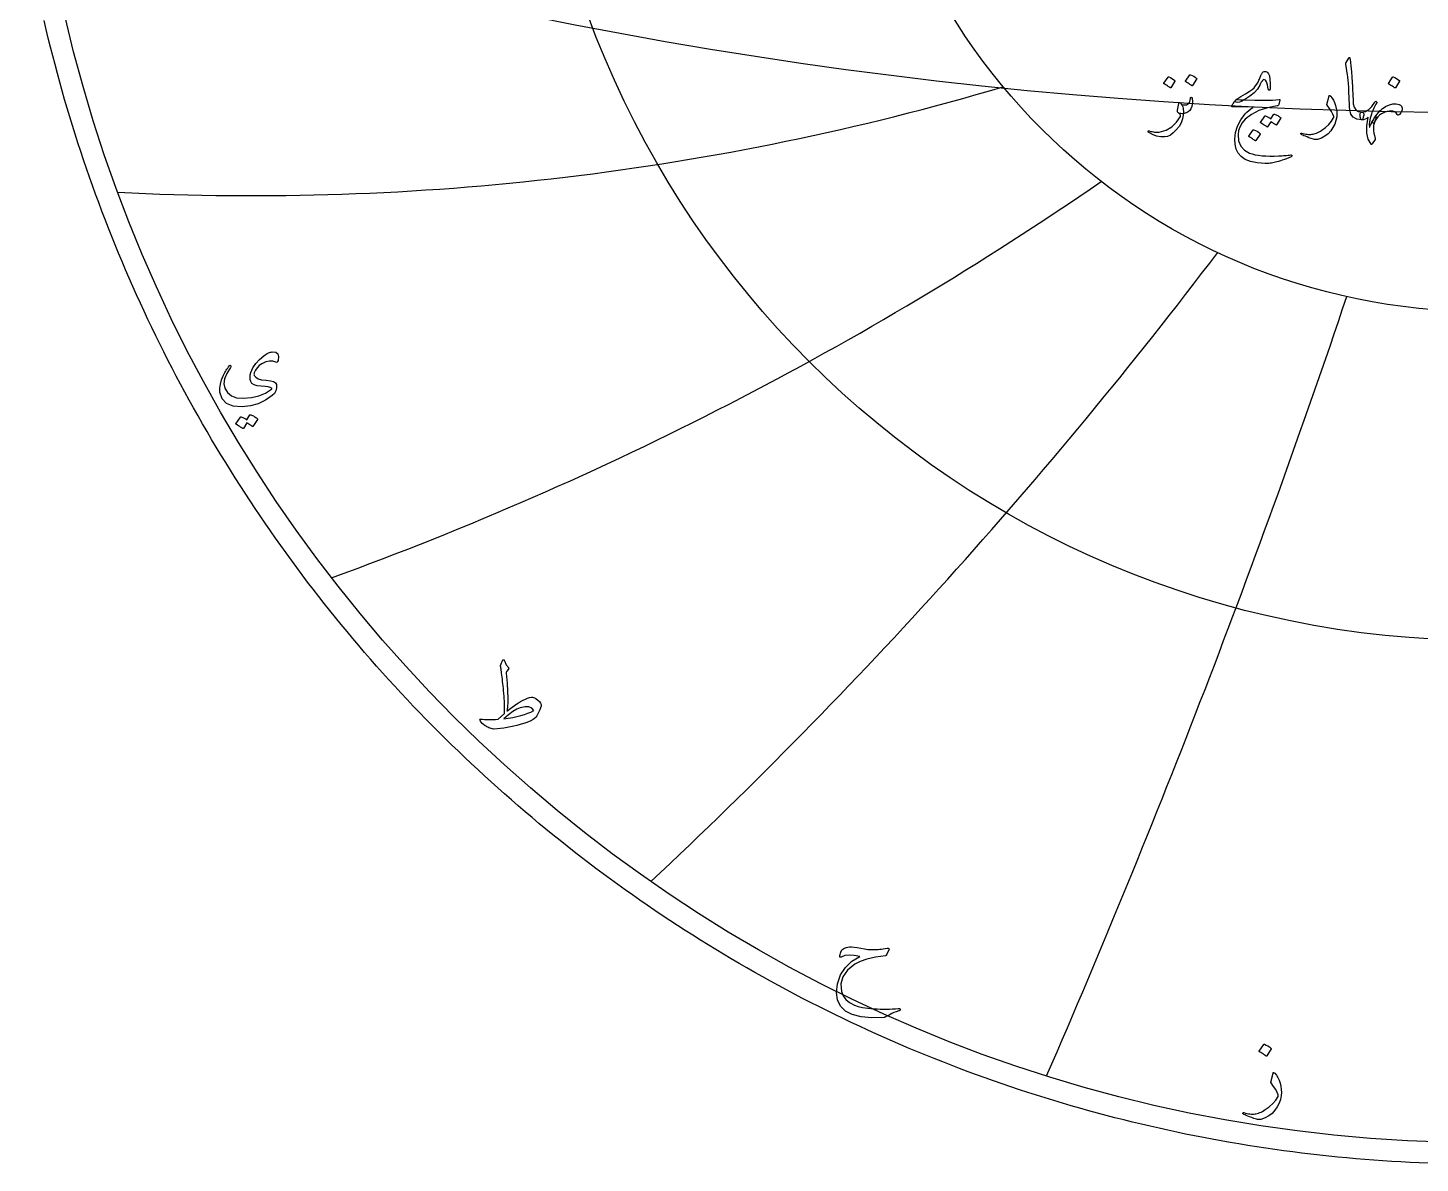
# Model space of a CAD drawing. Header units: millimetres. Extents: x -84 to 84, y -84 to 86.
# Drawn here: x -82.3 to -3.5, y -83.5 to -19.2 of the extents above; entities that cross this region are included whole.
import ezdxf

# ---------------------------------------------------------------- set-up
doc = ezdxf.new("R2010")
doc.units = ezdxf.units.MM
for name, color, linetype in [('CUT_OUTER', 1, 'Continuous'), ('ENGRAVE', 7, 'Continuous'), ('ENGRAVE_FINE', 8, 'Continuous'), ('TEXT', 5, 'Continuous')]:
    doc.layers.add(name, color=color, linetype=linetype)

msp = doc.modelspace()

# ---------------------------------------------------------------- linework, layer by layer
at = {"layer": 'CUT_OUTER'}
msp.add_lwpolyline([(-3.0761, -83.5159), (-3.5885, -83.4954), (-4.1007, -83.4718), (-4.6128, -83.4451), (-5.1247, -83.4152), (-5.6365, -83.3822), (-6.148, -83.3461), (-6.6593, -83.3068), (-7.1703, -83.2643), (-7.6811, -83.2188), (-8.1915, -83.1701), (-8.7017, -83.1182), (-9.2115, -83.0633), (-9.721, -83.0052), (-10.2302, -82.944), (-10.7389, -82.8797), (-11.2472, -82.8122), (-11.7552, -82.7416), (-12.2626, -82.668), (-12.7696, -82.5912), (-13.2762, -82.5112), (-13.7822, -82.4282), (-14.2877, -82.3421), (-14.7927, -82.2529), (-15.2971, -82.1606), (-15.8009, -82.0652), (-16.3042, -81.9667), (-16.8068, -81.8651), (-17.3088, -81.7604), (-17.8102, -81.6527), (-18.3108, -81.5419), (-18.8108, -81.428), (-19.3101, -81.311), (-19.8087, -81.191), (-20.3065, -81.0679), (-20.8035, -80.9418), (-21.2998, -80.8126), (-21.7952, -80.6804), (-22.2899, -80.5452), (-22.7836, -80.4069), (-23.2766, -80.2656), (-23.7686, -80.1212), (-24.2598, -79.9739), (-24.7501, -79.8235), (-25.2394, -79.6702), (-25.7278, -79.5138), (-26.2152, -79.3544), (-26.7016, -79.1921), (-27.187, -79.0268), (-27.6714, -78.8585), (-28.1547, -78.6872), (-28.637, -78.513), (-29.1182, -78.3358), (-29.5983, -78.1556), (-30.0773, -77.9725), (-30.5552, -77.7865), (-31.0319, -77.5976), (-31.5075, -77.4057), (-31.9818, -77.2109), (-32.455, -77.0132), (-32.9269, -76.8126), (-33.3976, -76.6092), (-33.867, -76.4028), (-34.3352, -76.1936), (-34.8021, -75.9814), (-35.2676, -75.7665), (-35.7318, -75.5486), (-36.1947, -75.328), (-36.6563, -75.1045), (-37.1164, -74.8781), (-37.5751, -74.649), (-38.0325, -74.417), (-38.4884, -74.1823), (-38.9428, -73.9447), (-39.3958, -73.7044), (-39.8473, -73.4612), (-40.2973, -73.2154), (-40.7458, -72.9667), (-41.1927, -72.7153), (-41.6381, -72.4612), (-42.082, -72.2044), (-42.5242, -71.9448), (-42.9649, -71.6825), (-43.4039, -71.4175), (-43.8413, -71.1499), (-44.277, -70.8795), (-44.7111, -70.6065), (-45.1435, -70.3309), (-45.5742, -70.0525), (-46.0031, -69.7716), (-46.4304, -69.488), (-46.8559, -69.2018), (-47.2796, -68.913), (-47.7016, -68.6216), (-48.1217, -68.3276), (-48.5401, -68.0311), (-48.9566, -67.7319), (-49.3713, -67.4303), (-49.7841, -67.1261), (-50.195, -66.8193), (-50.6041, -66.5101), (-51.0112, -66.1983), (-51.4164, -65.8841), (-51.8197, -65.5674), (-52.2211, -65.2482), (-52.6204, -64.9265), (-53.0178, -64.6024), (-53.4132, -64.2759), (-53.8066, -63.9469), (-54.198, -63.6156), (-54.5873, -63.2818), (-54.9745, -62.9457), (-55.3597, -62.6072), (-55.7429, -62.2663), (-56.1239, -61.9231), (-56.5028, -61.5776), (-56.8795, -61.2297), (-57.2542, -60.8796), (-57.6266, -60.5271), (-57.9969, -60.1724), (-58.365, -59.8154), (-58.731, -59.4562), (-59.0947, -59.0947), (-59.4562, -58.731), (-59.8154, -58.365), (-60.1724, -57.9969), (-60.5271, -57.6266), (-60.8796, -57.2542), (-61.2297, -56.8795), (-61.5776, -56.5028), (-61.9231, -56.1239), (-62.2663, -55.7429), (-62.6072, -55.3597), (-62.9457, -54.9745), (-63.2818, -54.5873), (-63.6156, -54.198), (-63.9469, -53.8066), (-64.2759, -53.4132), (-64.6024, -53.0178), (-64.9265, -52.6204), (-65.2482, -52.2211), (-65.5674, -51.8197), (-65.8841, -51.4164), (-66.1983, -51.0112), (-66.5101, -50.6041), (-66.8193, -50.195), (-67.1261, -49.7841), (-67.4303, -49.3713), (-67.7319, -48.9566), (-68.0311, -48.5401), (-68.3276, -48.1217), (-68.6216, -47.7016), (-68.913, -47.2796), (-69.2018, -46.8559), (-69.488, -46.4304), (-69.7716, -46.0031), (-70.0525, -45.5742), (-70.3309, -45.1435), (-70.6065, -44.7111), (-70.8795, -44.277), (-71.1499, -43.8413), (-71.4175, -43.4039), (-71.6825, -42.9649), (-71.9448, -42.5242), (-72.2044, -42.082), (-72.4612, -41.6381), (-72.7153, -41.1927), (-72.9667, -40.7458), (-73.2154, -40.2973), (-73.4612, -39.8473), (-73.7044, -39.3958), (-73.9447, -38.9428), (-74.1823, -38.4884), (-74.417, -38.0325), (-74.649, -37.5751), (-74.8781, -37.1164), (-75.1045, -36.6563), (-75.328, -36.1947), (-75.5486, -35.7318), (-75.7665, -35.2676), (-75.9814, -34.8021), (-76.1936, -34.3352), (-76.4028, -33.867), (-76.6092, -33.3976), (-76.8126, -32.9269), (-77.0132, -32.455), (-77.2109, -31.9818), (-77.4057, -31.5075), (-77.5976, -31.0319), (-77.7865, -30.5552), (-77.9725, -30.0773), (-78.1556, -29.5983), (-78.3358, -29.1182), (-78.513, -28.637), (-78.6872, -28.1547), (-78.8585, -27.6714), (-79.0268, -27.187), (-79.1921, -26.7016), (-79.3544, -26.2152), (-79.5138, -25.7278), (-79.6702, -25.2394), (-79.8235, -24.7501), (-79.9739, -24.2598), (-80.1212, -23.7686), (-80.2656, -23.2766), (-80.4069, -22.7836), (-80.5452, -22.2899), (-80.6804, -21.7952), (-80.8126, -21.2998), (-80.9418, -20.8035), (-81.0679, -20.3065), (-81.191, -19.8087), (-81.311, -19.3101), (-81.428, -18.8108)], dxfattribs=at)
at = {"layer": 'ENGRAVE'}
for radius in [82.35, 53.9054, 35.2859]:
    msp.add_circle((0, 0), radius, dxfattribs=at)
for centre, radius, start, end in [((-69.6043, 120.5581), 149.281, 267.063751, 286.527955), ((-130.9708, 130.9708), 192.9054, 289.948434, 304.546587), ((-240.2472, 138.7068), 282.6023, 313.121174, 322.853276), ((-535.4387, 143.4704), 556.9418, 336.504731, 341.370781)]:
    msp.add_arc(centre, radius, start, end, dxfattribs=at)
at = {"layer": 'ENGRAVE_FINE'}
msp.add_arc((0, 244.4379), 268.4381, 252.309853, 287.690147, dxfattribs=at)
at = {"layer": 'TEXT'}
for points in [[(-7.5658, -20.9274), (-7.5564, -20.9128), (-7.5475, -20.9031), (-7.5393, -20.8982), (-7.5317, -20.8982), (-7.5201, -20.9046), (-7.5098, -20.9237), (-7.5007, -20.9557), (-7.4927, -21.0005), (-7.4526, -21.3642), (-7.4197, -21.7005), (-7.3941, -22.0095), (-7.3759, -22.291), (-7.3641, -22.5318), (-7.3533, -22.7476), (-7.3434, -22.9385), (-7.3345, -23.1044), (-7.3267, -23.2453), (-7.3205, -23.3613), (-7.3157, -23.4523), (-7.3125, -23.5183), (-7.2693, -23.7162), (-7.1737, -23.8617), (-7.0258, -23.9548), (-6.8255, -23.9956), (-6.7698, -24.0102), (-6.7342, -24.0443), (-6.7187, -24.0979), (-6.7233, -24.1709), (-6.7461, -24.286), (-6.7707, -24.3682), (-6.7972, -24.4175), (-6.8255, -24.4339), (-7.1074, -24.3968), (-7.315, -24.2854), (-7.4483, -24.0997), (-7.5074, -23.8398), (-7.5166, -23.7154), (-7.525, -23.5908), (-7.5325, -23.4658), (-7.539, -23.3406), (-7.5449, -23.215), (-7.5506, -23.0891), (-7.5559, -22.963), (-7.5609, -22.8365), (-7.5701, -22.5953), (-7.5828, -22.3781), (-7.5993, -22.185), (-7.6194, -22.0159), (-7.6431, -21.8535), (-7.6705, -21.6805), (-7.7016, -21.4968), (-7.7363, -21.3024), (-7.7408, -21.2674), (-7.7399, -21.2354), (-7.7335, -21.2065), (-7.7216, -21.1807)], [(-17.798, -22.0037), (-17.7919, -21.9976), (-17.7834, -21.994), (-17.7724, -21.9927), (-17.759, -21.994), (-17.6644, -22.0323), (-17.5752, -22.0792), (-17.4915, -22.1346), (-17.4133, -22.1985), (-17.4057, -22.2083), (-17.4023, -22.218), (-17.4032, -22.2277), (-17.4084, -22.2375), (-17.6373, -22.6076), (-17.6458, -22.6164), (-17.6568, -22.6186), (-17.6702, -22.614), (-17.686, -22.6027), (-17.6997, -22.593), (-17.7213, -22.5784), (-17.7508, -22.5589), (-17.7883, -22.5346), (-17.8342, -22.5053), (-17.8893, -22.4712), (-17.9535, -22.4323), (-18.0269, -22.3885), (-18.0366, -22.3811), (-18.0415, -22.3738), (-18.0415, -22.3665), (-18.0366, -22.3592)], [(-16.5707, -21.8868), (-16.5646, -21.8807), (-16.5561, -21.8771), (-16.5452, -21.8759), (-16.5318, -21.8771), (-16.4371, -21.9154), (-16.3479, -21.9623), (-16.2642, -22.0177), (-16.186, -22.0816), (-16.1784, -22.0914), (-16.175, -22.1011), (-16.1759, -22.1109), (-16.1811, -22.1206), (-16.41, -22.4907), (-16.4185, -22.4996), (-16.4295, -22.5017), (-16.4429, -22.4971), (-16.4587, -22.4859), (-16.4724, -22.4761), (-16.494, -22.4615), (-16.5235, -22.442), (-16.561, -22.4177), (-16.6069, -22.3885), (-16.662, -22.3544), (-16.7263, -22.3154), (-16.7996, -22.2716), (-16.8094, -22.2643), (-16.8142, -22.257), (-16.8142, -22.2497), (-16.8094, -22.2423)], [(-14.0285, -23.382), (-13.9996, -23.348), (-13.9664, -23.3144), (-13.929, -23.2811), (-13.8873, -23.248), (-13.8413, -23.215), (-13.7911, -23.1817), (-13.7366, -23.148), (-13.6778, -23.1141), (-13.4173, -22.9601), (-13.2054, -22.8243), (-13.0423, -22.7068), (-12.9278, -22.6076), (-12.8393, -22.5099), (-12.7635, -22.4067), (-12.7005, -22.298), (-12.6502, -22.1839), (-12.6285, -22.1268), (-12.607, -22.0725), (-12.5859, -22.0209), (-12.565, -21.9721), (-12.5448, -21.9265), (-12.5254, -21.885), (-12.507, -21.8474), (-12.4895, -21.8138), (-12.4509, -21.7562), (-12.408, -21.7152), (-12.3608, -21.6905), (-12.3093, -21.6823), (-12.2591, -21.6905), (-12.2107, -21.7152), (-12.1641, -21.7562), (-12.1194, -21.8138), (-12.0637, -21.9453), (-12.0281, -22.1352), (-12.0126, -22.3836), (-12.0171, -22.6904), (-12.0202, -22.7181), (-12.0293, -22.7379), (-12.0445, -22.7498), (-12.0658, -22.7537), (-12.0877, -22.7495), (-12.1048, -22.7367), (-12.117, -22.7154), (-12.1243, -22.6855), (-12.1617, -22.4512), (-12.2156, -22.2837), (-12.2859, -22.1833), (-12.3726, -22.1498), (-12.3949, -22.1538), (-12.4177, -22.1656), (-12.4411, -22.1854), (-12.4652, -22.2131), (-12.4758, -22.2297), (-12.4883, -22.2503), (-12.5026, -22.2748), (-12.5187, -22.3032), (-12.5367, -22.3356), (-12.5565, -22.372), (-12.5781, -22.4123), (-12.6015, -22.4566), (-12.741, -22.6849), (-12.9303, -22.8974), (-13.1695, -23.094), (-13.4587, -23.2748), (-13.4617, -23.2766), (-13.4709, -23.2821), (-13.4861, -23.2913), (-13.5074, -23.304), (-13.5348, -23.3205), (-13.5683, -23.3406), (-13.6078, -23.3643), (-13.6535, -23.3917), (-13.75, -23.4349), (-13.8447, -23.4477), (-13.9375, -23.4301), (-14.0285, -23.382)], [(-5.0869, -22.0086), (-5.0808, -22.0025), (-5.0723, -21.9988), (-5.0613, -21.9976), (-5.0479, -21.9988), (-4.9533, -22.0372), (-4.8641, -22.0841), (-4.7804, -22.1395), (-4.7021, -22.2034), (-4.6945, -22.2131), (-4.6912, -22.2229), (-4.6921, -22.2326), (-4.6973, -22.2423), (-4.9262, -22.6125), (-4.9347, -22.6213), (-4.9456, -22.6234), (-4.959, -22.6189), (-4.9749, -22.6076), (-4.9886, -22.5979), (-5.0102, -22.5833), (-5.0397, -22.5638), (-5.0771, -22.5394), (-5.1231, -22.5102), (-5.1782, -22.4761), (-5.2424, -22.4372), (-5.3158, -22.3933), (-5.3255, -22.386), (-5.3304, -22.3787), (-5.3304, -22.3714), (-5.3255, -22.3641)], [(-17.0967, -23.4794), (-17.0416, -23.5521), (-16.9981, -23.6243), (-16.9661, -23.6958), (-16.9457, -23.7667), (-16.9342, -23.8422), (-16.9287, -23.9323), (-16.9293, -24.037), (-16.936, -24.1563), (-16.9771, -24.3807), (-17.0565, -24.5959), (-17.1743, -24.8019), (-17.3305, -24.9989), (-17.5021, -25.1681), (-17.6665, -25.2911), (-17.8236, -25.3678), (-17.9733, -25.3982), (-18.2153, -25.3897), (-18.4494, -25.3446), (-18.6755, -25.2631), (-18.8938, -25.145), (-18.909, -25.1349), (-18.9206, -25.1243), (-18.9285, -25.113), (-18.9328, -25.1011), (-18.9337, -25.0874), (-18.9315, -25.0756), (-18.9264, -25.0655), (-18.9181, -25.0573), (-18.9057, -25.0518), (-18.8926, -25.05), (-18.8789, -25.0518), (-18.8646, -25.0573), (-18.7835, -25.0797), (-18.7057, -25.0981), (-18.6313, -25.1125), (-18.5602, -25.123), (-18.4922, -25.1293), (-18.4269, -25.131), (-18.3643, -25.1281), (-18.3045, -25.1206), (-17.9134, -25.0086), (-17.5825, -24.8235), (-17.3119, -24.5654), (-17.1016, -24.2342), (-17.0994, -24.2239), (-17.0979, -24.2075), (-17.097, -24.1849), (-17.0967, -24.1563), (-17.1046, -24.1341), (-17.1284, -24.1064), (-17.1679, -24.0732), (-17.2233, -24.0346), (-17.2477, -24.0047), (-17.2623, -23.9688), (-17.2672, -23.9268), (-17.2623, -23.8787), (-17.1892, -23.5086), (-17.1743, -23.4611), (-17.1539, -23.4404), (-17.1281, -23.4465), (-17.0967, -23.4794)], [(-16.4879, -23.1531), (-16.4642, -23.1567), (-16.4465, -23.1677), (-16.435, -23.1859), (-16.4295, -23.2115), (-16.4194, -23.3814), (-16.4283, -23.5354), (-16.456, -23.6736), (-16.5025, -23.7959), (-16.5689, -23.8988), (-16.656, -23.9786), (-16.7637, -24.0352), (-16.8922, -24.0687), (-16.9823, -24.0793), (-17.0675, -24.0772), (-17.1478, -24.0623), (-17.2233, -24.0346), (-17.2495, -24.0139), (-17.2647, -23.981), (-17.269, -23.9359), (-17.2623, -23.8787), (-17.1892, -23.5086), (-17.1835, -23.4806), (-17.1758, -23.4599), (-17.1664, -23.4465), (-17.1551, -23.4404), (-17.1427, -23.441), (-17.1296, -23.4477), (-17.1159, -23.4605), (-17.1016, -23.4794), (-17.0647, -23.5208), (-17.0176, -23.5524), (-16.96, -23.5743), (-16.8922, -23.5865), (-16.8215, -23.5871), (-16.7558, -23.5743), (-16.6949, -23.5482), (-16.6389, -23.5086), (-16.5905, -23.4538), (-16.5573, -23.3868), (-16.5394, -23.3077), (-16.5366, -23.2164), (-16.5336, -23.1887), (-16.5245, -23.1689), (-16.5092, -23.157), (-16.4879, -23.1531)], [(-13.5025, -23.2992), (-12.8776, -23.3211), (-12.3373, -23.3235), (-11.8817, -23.3065), (-11.5106, -23.2699), (-11.4992, -23.2686), (-11.4893, -23.2693), (-11.4809, -23.2722), (-11.4741, -23.2773), (-11.4691, -23.2841), (-11.4662, -23.2925), (-11.4654, -23.3024), (-11.4668, -23.3138), (-11.4764, -23.3582), (-11.4857, -23.399), (-11.4946, -23.4361), (-11.5033, -23.4696), (-11.5117, -23.4995), (-11.5198, -23.5256), (-11.5275, -23.5482), (-11.535, -23.567), (-11.5508, -23.5972), (-11.5691, -23.6194), (-11.5898, -23.6337), (-11.6129, -23.6401), (-12.1754, -23.7421), (-12.6649, -23.9019), (-13.0813, -24.1195), (-13.4246, -24.395), (-13.5981, -24.5931), (-13.7241, -24.8028), (-13.8026, -25.0241), (-13.8337, -25.257), (-13.8039, -25.6225), (-13.6852, -25.9205), (-13.4776, -26.151), (-13.1811, -26.3138), (-13.0274, -26.3631), (-12.8584, -26.4039), (-12.6743, -26.4362), (-12.4749, -26.4599), (-12.2606, -26.4754), (-12.0317, -26.483), (-11.7882, -26.4827), (-11.5301, -26.4745), (-11.4383, -26.4693), (-11.3481, -26.4636), (-11.2594, -26.4572), (-11.1722, -26.4502), (-11.0871, -26.4426), (-11.0047, -26.4343), (-10.9251, -26.4255), (-10.8483, -26.4161), (-10.8248, -26.4149), (-10.8081, -26.4209), (-10.7981, -26.4343), (-10.7947, -26.455), (-10.7965, -26.4791), (-10.802, -26.4976), (-10.8111, -26.5107), (-10.8239, -26.5183), (-10.9615, -26.5765), (-11.0918, -26.6291), (-11.2148, -26.6763), (-11.3304, -26.718), (-11.4385, -26.7545), (-11.5386, -26.7862), (-11.6309, -26.813), (-11.7152, -26.8349), (-11.7945, -26.851), (-11.8716, -26.8653), (-11.9467, -26.8778), (-12.0196, -26.8885), (-12.0906, -26.8967), (-12.1602, -26.9019), (-12.2282, -26.904), (-12.2947, -26.9031), (-12.7489, -26.8678), (-13.1275, -26.7911), (-13.4307, -26.673), (-13.6584, -26.5135), (-13.8255, -26.3141), (-13.9421, -26.0812), (-14.0081, -25.8149), (-14.0236, -25.5151), (-13.9758, -25.1431), (-13.8617, -24.7821), (-13.6812, -24.4321), (-13.4343, -24.093), (-13.3378, -23.9904), (-13.2286, -23.8921), (-13.1065, -23.7981), (-12.9717, -23.7083), (-14.1503, -23.6985), (-14.1786, -23.6863), (-14.1904, -23.6644), (-14.1859, -23.6328), (-14.1649, -23.5914), (-14.1253, -23.5311), (-14.0894, -23.4769), (-14.0571, -23.4288), (-14.0285, -23.3868), (-14.0035, -23.3512), (-13.9822, -23.3223), (-13.9646, -23.3001), (-13.9506, -23.2846), (-13.9189, -23.2818), (-13.8337, -23.2833), (-13.6949, -23.2891), (-13.5025, -23.2992)], [(-8.6859, -23.0751), (-8.6832, -23.0663), (-8.6798, -23.0593), (-8.6759, -23.0541), (-8.6713, -23.0508), (-8.6576, -23.0496), (-8.6409, -23.0557), (-8.6211, -23.0691), (-8.5983, -23.0898), (-8.5094, -23.1954), (-8.4327, -23.3174), (-8.3682, -23.4559), (-8.3158, -23.6109), (-8.275, -23.7777), (-8.2501, -23.942), (-8.2409, -24.104), (-8.2476, -24.2635), (-8.2908, -24.4735), (-8.3621, -24.675), (-8.4613, -24.868), (-8.5885, -25.0524), (-8.7407, -25.2195), (-8.9148, -25.3556), (-9.1109, -25.4606), (-9.3288, -25.5346), (-9.3872, -25.5471), (-9.4457, -25.5504), (-9.5041, -25.5446), (-9.5626, -25.5297), (-9.6973, -25.4827), (-9.8189, -25.439), (-9.9274, -25.3987), (-10.0228, -25.3617), (-10.1048, -25.328), (-10.1732, -25.2978), (-10.2278, -25.2708), (-10.2687, -25.2472), (-10.2773, -25.2399), (-10.2833, -25.2326), (-10.287, -25.2253), (-10.2882, -25.218), (-10.2873, -25.2086), (-10.2846, -25.1998), (-10.28, -25.1915), (-10.2736, -25.1839), (-10.2654, -25.1781), (-10.2553, -25.1754), (-10.2435, -25.1757), (-10.2298, -25.1791), (-10.1464, -25.2014), (-10.0666, -25.2198), (-9.9905, -25.2343), (-9.9181, -25.2448), (-9.8487, -25.2513), (-9.7817, -25.2539), (-9.7172, -25.2526), (-9.6551, -25.2472), (-9.5932, -25.2373), (-9.5291, -25.2223), (-9.4629, -25.202), (-9.3945, -25.1766), (-9.3241, -25.1457), (-9.2515, -25.109), (-9.1768, -25.0666), (-9.0999, -25.0183), (-8.8841, -24.8631), (-8.6993, -24.6945), (-8.5456, -24.5124), (-8.4229, -24.317), (-8.415, -24.3012), (-8.4108, -24.2829), (-8.4102, -24.2622), (-8.4132, -24.2391), (-8.4643, -24.1024), (-8.5447, -23.9506), (-8.6543, -23.7834), (-8.7931, -23.6011), (-8.7992, -23.5896), (-8.8028, -23.5792), (-8.804, -23.5701), (-8.8028, -23.5622)], [(-6.0463, -24.395), (-6.0999, -24.51), (-6.1388, -24.6312), (-6.1632, -24.7584), (-6.1729, -24.8917), (-6.1687, -25.0305), (-6.151, -25.1742), (-6.12, -25.3227), (-6.0755, -25.4761), (-6.07, -25.4965), (-6.0682, -25.5139), (-6.07, -25.5282), (-6.0755, -25.5394), (-6.2509, -25.7878), (-6.267, -25.8058), (-6.2813, -25.8158), (-6.2938, -25.818), (-6.3044, -25.8122), (-6.4712, -25.5264), (-6.5528, -25.1754), (-6.5491, -24.7593), (-6.4603, -24.2781), (-6.5452, -24.3463), (-6.6344, -24.395), (-6.7278, -24.4242), (-6.8255, -24.4339), (-6.8465, -24.4275), (-6.8657, -24.4083), (-6.8831, -24.3764), (-6.8986, -24.3316), (-6.9074, -24.3047), (-6.9144, -24.2775), (-6.9196, -24.2499), (-6.9229, -24.2221), (-6.9254, -24.1942), (-6.9278, -24.1667), (-6.9302, -24.1394), (-6.9327, -24.1125), (-6.9296, -24.0632), (-6.9108, -24.0273), (-6.8761, -24.0047), (-6.8255, -23.9956), (-6.6268, -23.9512), (-6.4396, -23.8422), (-6.2639, -23.6687), (-6.0999, -23.4307), (-6.0777, -23.4005), (-6.0548, -23.3832), (-6.0314, -23.3786), (-6.0073, -23.3868), (-5.9897, -23.4024), (-5.9806, -23.4197), (-5.9799, -23.4389), (-5.9879, -23.4599), (-6.0309, -23.536), (-6.0725, -23.6133), (-6.1125, -23.6918), (-6.151, -23.7716), (-6.188, -23.8525), (-6.2235, -23.9347), (-6.2574, -24.0181), (-6.2898, -24.1027), (-6.3616, -24.3332), (-6.4018, -24.5325), (-6.4103, -24.7009), (-6.3872, -24.8381), (-6.3851, -24.8424), (-6.3836, -24.8454), (-6.3827, -24.8473), (-6.3823, -24.8479), (-6.382, -24.8473), (-6.3811, -24.8454), (-6.3796, -24.8424), (-6.3775, -24.8381), (-6.3478, -24.7683), (-6.3172, -24.7), (-6.2857, -24.6331), (-6.2533, -24.5678), (-6.2197, -24.5038), (-6.1845, -24.4406), (-6.1478, -24.3784), (-6.1096, -24.317), (-6.0819, -24.2744), (-6.0573, -24.2489), (-6.0357, -24.2403), (-6.0171, -24.2489), (-6.008, -24.2671), (-6.0098, -24.2976), (-6.0226, -24.3402), (-6.0463, -24.395)], [(-4.819, -24.132), (-4.882, -24.0333), (-4.9639, -23.9664), (-5.0647, -23.9311), (-5.1843, -23.9274), (-5.2522, -23.9361), (-5.3194, -23.9475), (-5.3861, -23.9617), (-5.4521, -23.9786), (-5.5176, -23.9988), (-5.5824, -24.023), (-5.6466, -24.0512), (-5.7103, -24.0833), (-5.8192, -24.1563), (-5.9221, -24.2586), (-6.0189, -24.3901), (-6.1096, -24.5508), (-6.1355, -24.587), (-6.1595, -24.608), (-6.1818, -24.6138), (-6.2022, -24.6044), (-6.2192, -24.5855), (-6.2265, -24.563), (-6.2241, -24.5368), (-6.2119, -24.507), (-6.1933, -24.4677), (-6.1766, -24.4327), (-6.1617, -24.402), (-6.1486, -24.3755), (-6.137, -24.353), (-6.1267, -24.3341), (-6.1175, -24.3189), (-6.1096, -24.3073), (-6.0381, -24.1995), (-5.9647, -24.1003), (-5.8895, -24.0096), (-5.8125, -23.9274), (-5.7337, -23.8535), (-5.653, -23.7874), (-5.5706, -23.7293), (-5.4862, -23.679), (-5.2698, -23.5807), (-5.0686, -23.5293), (-4.8826, -23.5247), (-4.7119, -23.567), (-4.6391, -23.6039), (-4.5865, -23.651), (-4.5539, -23.7086), (-4.5414, -23.7764), (-4.5487, -23.869), (-4.5755, -23.9566), (-4.6218, -24.0394), (-4.6875, -24.1174), (-4.7304, -24.1511), (-4.7667, -24.1648), (-4.7962, -24.1584), (-4.819, -24.132)], [(-11.8126, -24.1125), (-11.8065, -24.1064), (-11.798, -24.1027), (-11.787, -24.1015), (-11.7736, -24.1027), (-11.7257, -24.1207), (-11.6793, -24.1405), (-11.6344, -24.1621), (-11.591, -24.1855), (-11.5488, -24.2111), (-11.5076, -24.2391), (-11.4673, -24.2695), (-11.4278, -24.3024), (-11.4202, -24.3125), (-11.4169, -24.3231), (-11.4178, -24.3344), (-11.423, -24.3463), (-11.6567, -24.7164), (-11.6631, -24.7213), (-11.6726, -24.7213), (-11.685, -24.7164), (-11.7006, -24.7066), (-11.7112, -24.6977), (-11.7286, -24.6853), (-11.7526, -24.6697), (-11.7834, -24.6506), (-11.8211, -24.628), (-11.8661, -24.6013), (-11.9185, -24.5707), (-11.9782, -24.5362), (-12.1632, -24.8235), (-12.1718, -24.8324), (-12.1827, -24.8345), (-12.1961, -24.8299), (-12.2119, -24.8187), (-12.2256, -24.8089), (-12.2472, -24.7943), (-12.2768, -24.7748), (-12.3142, -24.7505), (-12.3602, -24.7213), (-12.4153, -24.6872), (-12.4795, -24.6482), (-12.5528, -24.6044), (-12.5605, -24.5971), (-12.5638, -24.5898), (-12.5629, -24.5825), (-12.5577, -24.5752), (-12.3191, -24.2196), (-12.313, -24.2135), (-12.3045, -24.2099), (-12.2935, -24.2087), (-12.2801, -24.2099), (-12.2393, -24.2231), (-12.1998, -24.2385), (-12.1614, -24.256), (-12.1243, -24.2756), (-12.0883, -24.2971), (-12.0536, -24.3201), (-12.0202, -24.3446), (-11.9879, -24.3706)], [(-12.9814, -25.0037), (-12.9753, -24.9976), (-12.9668, -24.994), (-12.9558, -24.9928), (-12.9425, -24.994), (-12.8478, -25.0323), (-12.7586, -25.0792), (-12.6749, -25.1346), (-12.5967, -25.1985), (-12.5891, -25.2083), (-12.5857, -25.218), (-12.5866, -25.2278), (-12.5918, -25.2375), (-12.8207, -25.6076), (-12.8292, -25.6165), (-12.8402, -25.6186), (-12.8536, -25.614), (-12.8694, -25.6028), (-12.8831, -25.593), (-12.9047, -25.5784), (-12.9342, -25.5589), (-12.9717, -25.5346), (-13.0176, -25.5054), (-13.0727, -25.4713), (-13.137, -25.4323), (-13.2103, -25.3885), (-13.2201, -25.3812), (-13.2249, -25.3739), (-13.2249, -25.3666), (-13.2201, -25.3592)], [(-68.3184, -38.147), (-68.4866, -38.0908), (-68.6743, -38.0886), (-68.8814, -38.1402), (-69.108, -38.2457), (-69.2519, -38.3464), (-69.3717, -38.4665), (-69.4675, -38.6061), (-69.5392, -38.7652), (-69.5464, -38.797), (-69.547, -38.8301), (-69.5412, -38.8645), (-69.5288, -38.9003), (-69.4464, -39.0113), (-69.308, -39.0951), (-69.1139, -39.1516), (-68.8639, -39.1808), (-68.6171, -39.2071), (-68.4379, -39.2548), (-68.3262, -39.324), (-68.2821, -39.4145), (-68.2772, -39.6042), (-68.3145, -39.773), (-68.3941, -39.921), (-68.5158, -40.0483), (-68.9025, -40.3123), (-69.3145, -40.5068), (-69.7519, -40.6318), (-70.2145, -40.6873), (-70.7197, -40.6522), (-71.0977, -40.5003), (-71.3483, -40.2314), (-71.4717, -39.8457), (-71.4788, -39.634), (-71.4483, -39.4042), (-71.3801, -39.1561), (-71.2743, -38.8899), (-71.2374, -38.8158), (-71.1996, -38.7444), (-71.1608, -38.6756), (-71.121, -38.6093), (-71.08, -38.5454), (-71.0373, -38.4834), (-70.993, -38.4233), (-70.947, -38.3652), (-70.9223, -38.3412), (-70.9003, -38.3314), (-70.8808, -38.336), (-70.8639, -38.3548), (-70.8545, -38.3782), (-70.8522, -38.4016), (-70.8571, -38.4249), (-70.8691, -38.4483), (-71.0827, -38.7925), (-71.2094, -39.1029), (-71.249, -39.3795), (-71.2016, -39.6223), (-71.049, -39.8782), (-70.8249, -40.0587), (-70.5295, -40.1639), (-70.1626, -40.1938), (-69.6925, -40.1564), (-69.2691, -40.06), (-68.8925, -39.9045), (-68.5626, -39.6899), (-68.5428, -39.6717), (-68.5353, -39.6535), (-68.5402, -39.6353), (-68.5574, -39.6171), (-68.6272, -39.5834), (-68.7483, -39.5548), (-68.9207, -39.5314), (-69.1444, -39.5132), (-69.372, -39.4853), (-69.5457, -39.4327), (-69.6655, -39.3555), (-69.7314, -39.2535), (-69.7619, -39.1337), (-69.7704, -39.0081), (-69.7567, -38.8766), (-69.721, -38.7392), (-69.6051, -38.4694), (-69.4444, -38.221), (-69.2389, -37.9941), (-68.9886, -37.7886), (-68.922, -37.7399), (-68.8574, -37.6977), (-68.7947, -37.6619), (-68.734, -37.6327), (-68.6756, -37.6097), (-68.6197, -37.5925), (-68.5665, -37.5811), (-68.5158, -37.5756), (-68.3178, -37.5941), (-68.1963, -37.6808), (-68.1515, -37.8356), (-68.1834, -38.0587), (-68.2074, -38.1188), (-68.2379, -38.1535), (-68.2749, -38.1629), (-68.3184, -38.147)], [(-69.773, -41.1444), (-69.7665, -41.1379), (-69.7574, -41.134), (-69.7457, -41.1327), (-69.7314, -41.134), (-69.6803, -41.1532), (-69.6308, -41.1743), (-69.5829, -41.1974), (-69.5366, -41.2224), (-69.4916, -41.2496), (-69.4477, -41.2795), (-69.4046, -41.312), (-69.3626, -41.347), (-69.3545, -41.3577), (-69.3509, -41.3691), (-69.3519, -41.3811), (-69.3574, -41.3938), (-69.6067, -41.7886), (-69.6136, -41.7938), (-69.6236, -41.7938), (-69.6369, -41.7886), (-69.6535, -41.7782), (-69.6649, -41.7686), (-69.6834, -41.7555), (-69.709, -41.7388), (-69.7418, -41.7185), (-69.7821, -41.6943), (-69.8301, -41.6659), (-69.886, -41.6332), (-69.9496, -41.5964), (-70.147, -41.9029), (-70.1561, -41.9123), (-70.1678, -41.9146), (-70.1821, -41.9097), (-70.199, -41.8977), (-70.2136, -41.8873), (-70.2366, -41.8717), (-70.2681, -41.8509), (-70.308, -41.825), (-70.3571, -41.7938), (-70.4158, -41.7574), (-70.4843, -41.7159), (-70.5626, -41.6691), (-70.5707, -41.6613), (-70.5743, -41.6535), (-70.5733, -41.6457), (-70.5678, -41.6379), (-70.3132, -41.2587), (-70.3067, -41.2522), (-70.2977, -41.2483), (-70.286, -41.247), (-70.2717, -41.2483), (-70.2282, -41.2624), (-70.186, -41.2788), (-70.1451, -41.2975), (-70.1054, -41.3185), (-70.0671, -41.3413), (-70.0301, -41.3659), (-69.9944, -41.392), (-69.96, -41.4198)], [(-55.5814, -55.293), (-55.5567, -55.2365), (-55.5346, -55.1865), (-55.5151, -55.143), (-55.4983, -55.106), (-55.4843, -55.0758), (-55.4736, -55.0528), (-55.4661, -55.0369), (-55.4619, -55.0281), (-55.4531, -55.0167), (-55.4424, -55.0086), (-55.4297, -55.0037), (-55.4151, -55.0021), (-55.4031, -55.0041), (-55.3931, -55.0099), (-55.3849, -55.0196), (-55.3788, -55.0333), (-55.3515, -55.0995), (-55.3268, -55.158), (-55.3047, -55.2086), (-55.2853, -55.2515), (-55.2741, -55.2703), (-55.2612, -55.2904), (-55.2468, -55.3119), (-55.2307, -55.3346), (-55.2127, -55.3586), (-55.1924, -55.3839), (-55.1698, -55.4106), (-55.145, -55.4385), (-55.1294, -55.4667), (-55.1242, -55.4943), (-55.1294, -55.5213), (-55.145, -55.5476), (-55.2437, -55.6774), (-55.257, -55.6985), (-55.2658, -55.7203), (-55.27, -55.7427), (-55.2697, -55.7658), (-55.219, -56.3375), (-55.1866, -56.8008), (-55.1723, -57.1557), (-55.1762, -57.4021), (-55.1815, -57.4942), (-55.1872, -57.5781), (-55.1932, -57.6539), (-55.1996, -57.7216), (-55.2062, -57.7815), (-55.2132, -57.8339), (-55.2205, -57.8789), (-55.2281, -57.9164), (-55.0728, -57.7976), (-54.9288, -57.6904), (-54.7961, -57.595), (-54.6749, -57.5112), (-54.5653, -57.4388), (-54.4677, -57.3775), (-54.3822, -57.3271), (-54.3086, -57.2878), (-54.1778, -57.2294), (-54.0554, -57.1839), (-53.9414, -57.1515), (-53.8359, -57.132), (-53.7801, -57.1304), (-53.7216, -57.1411), (-53.6606, -57.1641), (-53.5969, -57.1995), (-53.471, -57.2888), (-53.3788, -57.3749), (-53.3203, -57.4576), (-53.2956, -57.5372), (-53.2973, -57.6258), (-53.3177, -57.7255), (-53.357, -57.8362), (-53.4151, -57.958), (-53.4801, -58.0778), (-53.5398, -58.1775), (-53.5943, -58.257), (-53.6437, -58.3164), (-53.745, -58.3914), (-53.919, -58.4762), (-54.1658, -58.5706), (-54.4853, -58.6749), (-54.6633, -58.7265), (-54.8444, -58.7723), (-55.0283, -58.8122), (-55.2151, -58.8463), (-55.4043, -58.8749), (-55.595, -58.8982), (-55.7874, -58.9164), (-55.9814, -58.9294), (-56.0523, -58.9151), (-56.1197, -58.8982), (-56.1835, -58.8788), (-56.2437, -58.8567), (-56.301, -58.832), (-56.3561, -58.8047), (-56.4088, -58.7749), (-56.4593, -58.7424), (-56.5479, -58.6775), (-56.6216, -58.6125), (-56.6804, -58.5476), (-56.7242, -58.4827), (-56.7483, -58.4288), (-56.7528, -58.3917), (-56.7379, -58.3716), (-56.7035, -58.3684), (-56.6062, -58.3799), (-56.5015, -58.3885), (-56.3893, -58.3942), (-56.2697, -58.3969), (-56.1426, -58.3968), (-56.008, -58.3937), (-55.866, -58.3877), (-55.7164, -58.3788), (-55.3736, -58.0411), (-55.3672, -57.9054), (-55.3638, -57.7684), (-55.3633, -57.6301), (-55.3658, -57.4904), (-55.3708, -57.3492), (-55.3781, -57.206), (-55.3877, -57.0609), (-55.3996, -56.9138), (-55.4129, -56.7682), (-55.4268, -56.6274), (-55.4414, -56.4916), (-55.4567, -56.3606), (-55.472, -56.2341), (-55.4866, -56.1119), (-55.5005, -55.9938), (-55.5138, -55.88), (-55.5263, -55.7747), (-55.5379, -55.682), (-55.5484, -55.602), (-55.558, -55.5346), (-55.5666, -55.4795), (-55.5742, -55.4365), (-55.5809, -55.4055), (-55.5866, -55.3865), (-55.5901, -55.3651), (-55.5905, -55.3424), (-55.5875, -55.3183), (-55.5814, -55.293)], [(-54.4697, -57.7242), (-54.6707, -57.8076), (-54.8944, -57.9385), (-55.1408, -58.1167), (-55.4099, -58.3424), (-55.1491, -58.3101), (-54.9015, -58.2703), (-54.6672, -58.2231), (-54.4463, -58.1684), (-54.239, -58.1068), (-54.0456, -58.0391), (-53.8663, -57.9653), (-53.7008, -57.8852), (-53.8132, -57.7466), (-53.9788, -57.6736), (-54.1976, -57.6661), (-54.4697, -57.7242)], [(-33.605, -71.4394), (-33.7297, -71.7199), (-33.741, -71.7384), (-33.7543, -71.7524), (-33.7696, -71.7618), (-33.7868, -71.7666), (-34.3631, -71.8575), (-34.8453, -71.9692), (-35.2332, -72.1017), (-35.5271, -72.255), (-35.9391, -72.591), (-36.2037, -72.9602), (-36.3209, -73.3624), (-36.2907, -73.7978), (-36.1992, -74.0335), (-36.044, -74.242), (-35.8251, -74.4231), (-35.5427, -74.577), (-35.3443, -74.6459), (-35.0972, -74.7017), (-34.8014, -74.7446), (-34.4569, -74.7745), (-34.2738, -74.7832), (-34.0933, -74.7887), (-33.9154, -74.791), (-33.7401, -74.79), (-33.568, -74.7861), (-33.3998, -74.7796), (-33.2355, -74.7706), (-33.0751, -74.7589), (-33.0375, -74.7563), (-33.0076, -74.7589), (-32.9855, -74.7667), (-32.9712, -74.7796), (-32.9634, -74.7956), (-32.9608, -74.8121), (-32.9634, -74.8293), (-32.9712, -74.8472), (-32.9769, -74.8568), (-32.9836, -74.8647), (-32.9912, -74.871), (-32.9998, -74.8758), (-33.009, -74.8798), (-33.0186, -74.8842), (-33.0285, -74.8889), (-33.0388, -74.8939), (-33.1884, -74.9417), (-33.3206, -74.9913), (-33.4352, -75.043), (-33.5323, -75.0965), (-33.5944, -75.1352), (-33.6511, -75.168), (-33.7022, -75.1949), (-33.7478, -75.216), (-33.7873, -75.2322), (-33.8199, -75.2446), (-33.8457, -75.253), (-33.8647, -75.2576), (-34.5751, -75.2839), (-35.179, -75.2329), (-35.6764, -75.1046), (-36.0673, -74.8991), (-36.3498, -74.6173), (-36.5167, -74.2654), (-36.568, -73.8433), (-36.5037, -73.3511), (-36.3336, -72.8553), (-36.0673, -72.4329), (-35.705, -72.0838), (-35.2466, -71.8082), (-35.5712, -71.7462), (-35.8544, -71.7316), (-36.0959, -71.7644), (-36.2959, -71.8446), (-36.3134, -71.8511), (-36.3297, -71.855), (-36.3446, -71.8563), (-36.3583, -71.855), (-36.3696, -71.8507), (-36.3777, -71.8433), (-36.3826, -71.8325), (-36.3842, -71.8186), (-36.3771, -71.754), (-36.366, -71.69), (-36.3511, -71.6267), (-36.3323, -71.564), (-36.266, -71.4423), (-36.1608, -71.3524), (-36.0167, -71.2942), (-35.8336, -71.2679), (-35.7177, -71.2689), (-35.5725, -71.2822), (-35.3982, -71.3079), (-35.1946, -71.3459), (-34.9845, -71.3838), (-34.7907, -71.4095), (-34.6131, -71.4228), (-34.4517, -71.4238), (-34.3741, -71.4204), (-34.292, -71.4153), (-34.2053, -71.4087), (-34.1141, -71.4004), (-34.0183, -71.3902), (-33.918, -71.3777), (-33.8131, -71.3629), (-33.7037, -71.3459), (-33.641, -71.3439), (-33.6037, -71.3588), (-33.5917, -71.3907), (-33.605, -71.4394)], [(-12.3842, -76.7961), (-12.3777, -76.7896), (-12.3686, -76.7857), (-12.3569, -76.7844), (-12.3426, -76.7857), (-12.2416, -76.8266), (-12.1465, -76.8766), (-12.0572, -76.9357), (-11.9738, -77.0039), (-11.9657, -77.0142), (-11.9621, -77.0246), (-11.9631, -77.035), (-11.9686, -77.0454), (-12.2128, -77.4402), (-12.2218, -77.4496), (-12.2335, -77.4519), (-12.2478, -77.447), (-12.2647, -77.435), (-12.2793, -77.4246), (-12.3024, -77.4091), (-12.3339, -77.3883), (-12.3738, -77.3623), (-12.4228, -77.3311), (-12.4816, -77.2948), (-12.5501, -77.2532), (-12.6283, -77.2065), (-12.6387, -77.1987), (-12.6439, -77.1909), (-12.6439, -77.1831), (-12.6387, -77.1753)], [(-11.8543, -78.4117), (-11.8514, -78.4022), (-11.8478, -78.3948), (-11.8436, -78.3893), (-11.8387, -78.3857), (-11.8241, -78.3844), (-11.8063, -78.3909), (-11.7852, -78.4052), (-11.7608, -78.4272), (-11.666, -78.5399), (-11.5842, -78.6701), (-11.5153, -78.8178), (-11.4595, -78.9831), (-11.416, -79.161), (-11.3894, -79.3363), (-11.3796, -79.5091), (-11.3868, -79.6792), (-11.4329, -79.9032), (-11.5089, -80.1182), (-11.6147, -80.324), (-11.7504, -80.5208), (-11.9128, -80.699), (-12.0985, -80.8441), (-12.3076, -80.9562), (-12.54, -81.0351), (-12.6024, -81.0484), (-12.6647, -81.0519), (-12.727, -81.0458), (-12.7894, -81.0299), (-12.933, -80.9797), (-13.0628, -80.9331), (-13.1785, -80.8901), (-13.2803, -80.8506), (-13.3678, -80.8148), (-13.4407, -80.7825), (-13.499, -80.7537), (-13.5426, -80.7286), (-13.5517, -80.7208), (-13.5582, -80.713), (-13.5621, -80.7052), (-13.5634, -80.6974), (-13.5624, -80.6873), (-13.5595, -80.6779), (-13.5546, -80.6691), (-13.5478, -80.661), (-13.5391, -80.6549), (-13.5283, -80.6519), (-13.5157, -80.6523), (-13.5011, -80.6558), (-13.4121, -80.6797), (-13.327, -80.6993), (-13.2459, -80.7148), (-13.1686, -80.726), (-13.0946, -80.7329), (-13.0231, -80.7357), (-12.9543, -80.7342), (-12.8881, -80.7286), (-12.822, -80.718), (-12.7537, -80.7019), (-12.683, -80.6803), (-12.6102, -80.6532), (-12.535, -80.6203), (-12.4576, -80.5812), (-12.3779, -80.5359), (-12.2959, -80.4844), (-12.0657, -80.3188), (-11.8686, -80.1389), (-11.7046, -79.9448), (-11.5738, -79.7363), (-11.5653, -79.7195), (-11.5608, -79.7), (-11.5602, -79.6779), (-11.5634, -79.6532), (-11.6179, -79.5074), (-11.7037, -79.3454), (-11.8205, -79.1672), (-11.9686, -78.9727), (-11.9751, -78.9604), (-11.979, -78.9493), (-11.9803, -78.9396), (-11.979, -78.9311)]]:
    msp.add_lwpolyline(points, close=True, dxfattribs=at)

doc.saveas('drawing.dxf')
